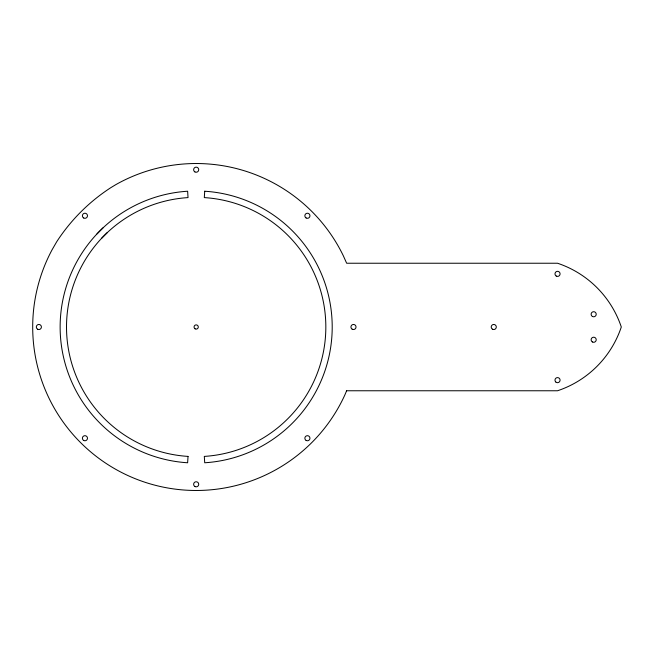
<?xml version="1.0" encoding="UTF-8"?>
<svg xmlns="http://www.w3.org/2000/svg" width="654" height="654" viewBox="0 0 654 654"><rect width="100%" height="100%" fill="white"/><g stroke="black" fill="none" stroke-linecap="round" stroke-linejoin="round"><path stroke-width="0.98" d="M97.005 233.879L103.046 227.829M101.656 238.244L107.411 232.481M188.033 456.402L187.633 462.77A136.04 136.04 0 0 1 60.135 327A136.04 136.04 0 0 1 187.633 191.23L188.033 197.598A129.655 129.655 0 0 0 66.512 327A129.655 129.655 0 0 0 188.033 456.402M204.71 191.23L204.31 197.598A129.655 129.655 0 0 1 325.831 327A129.655 129.655 0 0 1 204.31 456.402L204.71 462.77A136.04 136.04 0 0 0 332.207 327A136.04 136.04 0 0 0 204.71 191.23M346.62 390.765L344.813 395.057A163.484 163.484 0 0 1 123.483 473.431A163.484 163.484 0 0 1 52.099 249.746L56.751 241.686A183.251 183.251 0 0 1 110.894 187.616L115.922 184.575A163.484 163.484 0 0 1 343.358 255.845L346.645 263.235L557.535 263.235A100.969 100.969 0 0 1 621.3 327A100.969 100.969 0 0 1 557.535 390.765L346.62 390.765M194.9 171.904A2.551 2.551 0 0 0 198.726 169.697A2.551 2.551 0 0 0 194.9 167.489A2.551 2.551 0 0 0 194.9 171.904M306.129 217.978A2.551 2.551 0 0 0 309.955 215.771A2.551 2.551 0 0 0 306.129 213.564A2.551 2.551 0 0 0 306.129 217.978M83.663 217.978A2.551 2.551 0 0 0 87.489 215.771A2.551 2.551 0 0 0 83.663 213.564A2.551 2.551 0 0 0 83.663 217.978M306.129 440.436A2.551 2.551 0 0 0 309.955 438.229A2.551 2.551 0 0 0 306.129 436.022A2.551 2.551 0 0 0 306.129 440.436M194.9 486.511A2.551 2.551 0 0 0 198.726 484.303A2.551 2.551 0 0 0 194.9 482.096A2.551 2.551 0 0 0 194.9 486.511M83.663 440.436A2.551 2.551 0 0 0 87.489 438.229A2.551 2.551 0 0 0 83.663 436.022A2.551 2.551 0 0 0 83.663 440.436M37.589 329.207A2.551 2.551 0 0 0 41.415 327A2.551 2.551 0 0 0 37.589 324.793A2.551 2.551 0 0 0 37.589 329.207M352.204 329.207A2.551 2.551 0 0 0 356.029 327A2.551 2.551 0 0 0 352.204 324.793A2.551 2.551 0 0 0 352.204 329.207M195.113 328.839A2.126 2.126 0 0 0 198.301 327A2.126 2.126 0 0 0 195.113 325.161A2.126 2.126 0 0 0 195.113 328.839M492.487 329.207A2.551 2.551 0 0 0 496.312 327A2.551 2.551 0 0 0 492.487 324.793A2.551 2.551 0 0 0 492.487 329.207M556.26 276.07A2.551 2.551 0 0 0 560.086 273.863A2.551 2.551 0 0 0 556.26 271.655A2.551 2.551 0 0 0 556.26 276.07M555.728 381.944A2.551 2.551 0 0 0 559.996 380.8A2.551 2.551 0 0 0 556.873 377.677A2.551 2.551 0 0 0 555.728 381.944M592.393 341.96A2.551 2.551 0 0 0 596.219 339.753A2.551 2.551 0 0 0 592.393 337.546A2.551 2.551 0 0 0 592.393 341.96M592.393 316.454A2.551 2.551 0 0 0 596.219 314.247A2.551 2.551 0 0 0 592.393 312.04A2.551 2.551 0 0 0 592.393 316.454"/></g></svg>
